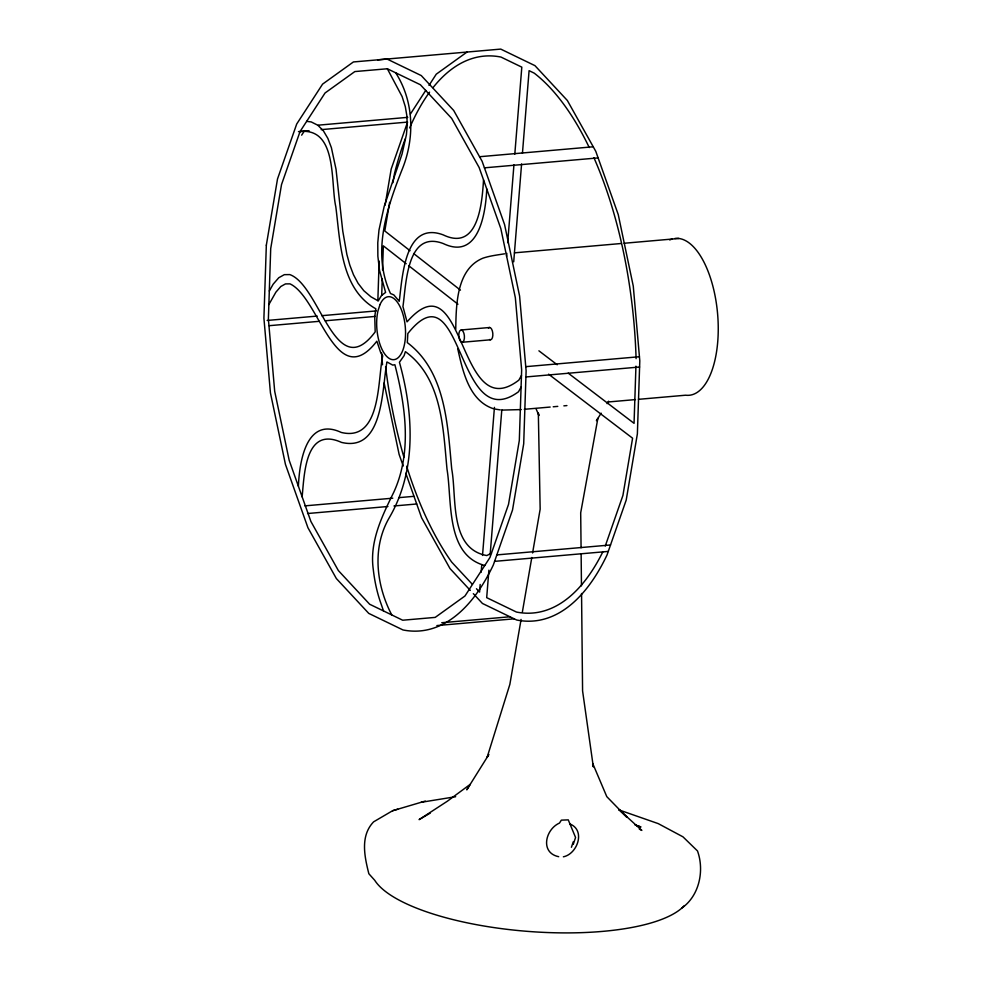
<?xml version="1.0" encoding="UTF-8"?>
<svg xmlns="http://www.w3.org/2000/svg" width="982" height="982" viewBox="0 0 982 982"><rect width="100%" height="100%" fill="white"/><g stroke="black" fill="none" stroke-linecap="round" stroke-linejoin="round"><path stroke-width="1.47" d="M455.746 329.277C456.176 304.911 456.397 269.019 482.984 258.156C489.981 255.799 497.371 255.001 504.625 253.798M377.849 300.615L379.15 261.089M381.703 295.435L382.243 278.913M382.55 269.89L383.336 245.856L406.204 263.741M635.943 366.163L634.053 423.328L568.185 373.135M298.405 486.274C299.436 461.835 306.212 416.147 341.282 432.448C381.507 442.207 377.518 379.273 382.735 355.877L380.55 352.207L376.867 341.159C335.856 394.101 319.555 297.472 289.972 283.859L285.48 283.908L280.803 286.511L275.881 292.17L268.859 304.567M302.149 496.818C304.346 473.729 305.365 426.053 341.503 442.403C383.962 452.579 381.924 387.534 386.957 361.953L392.702 365.095L394.887 364.739C405.505 406.155 412.256 452.272 393.647 492.51C381.875 516.471 369.33 541.954 373.295 569.523A76.252 34.321 85 0 0 381.311 604.519L383.508 610.939M483.537 179.927C482.052 202.66 478.541 251.908 443.164 234.858C404.572 220.52 402.399 277.538 399.244 301.29L393.794 294.882L390.505 293.532C371.687 252.963 386.675 208.626 402.031 169.751C414.87 138.364 414.244 101.784 395.697 72.803M486.753 188.961C485.697 213.438 478.59 260.463 443.275 243.561C406.548 229.641 406.192 284.682 402.939 306.544L407.039 321.875C465.996 254.743 456.974 427.624 518.877 380.108L521.467 375.419M480.186 584.45L479.572 592.085L476.466 588.746M481.168 572.236L481.781 564.601M482.518 555.444L494.437 407.37M506.577 256.437L506.822 253.381M507.682 242.701L513.942 164.841M514.801 154.162L521.81 67.144L500.98 57.066A279.514 125.806 85 0 0 433.013 87.631M488.901 570.174L486.691 597.657L516.422 612.032A279.514 125.806 85 0 0 602.838 551.81M490.128 554.904L501.802 409.838M513.709 261.826L521.589 163.945M522.449 153.241L529.089 70.667L534.22 73.147A279.514 125.806 85 0 1 589.249 147.558M385.091 205.14L391.192 169.027L407.579 122.087L321.188 129.636M389.633 202.304L384.784 230.966L410.01 250.692M392.935 182.689L394.469 173.642A279.514 125.806 85 0 1 405.235 138.867M521.086 619.433L509.854 684.393L487.133 757.318L488.422 755.268M522.399 611.872L531.802 557.494M532.588 552.964L540.161 509.155L538.332 413.041L538.922 415.533L536 408.635M571.414 847.282L573.267 841.795M573.267 844.36L575.575 837.486L568.259 819.872L561.348 820.142L559.482 823.063C545.366 829.262 539.769 852.818 558.697 856.697M300.05 131.539L281.515 184.604L270.713 248.556L268.381 319.052L274.69 391.29L289.187 460.325L310.901 521.479L338.348 570.554L369.649 604.237L402.694 620.219L435.198 617.396L464.977 595.988L489.981 557.445L508.516 504.38L519.318 440.415L521.651 369.919L515.341 297.693L500.845 228.646L479.13 167.505L451.683 118.417L420.382 84.747L387.338 68.765L354.833 71.576L325.054 92.983L300.05 131.539C337.698 127.562 330.455 183.155 335.783 206.625C340.41 242.161 340.545 288.941 375.848 308.802L374.743 316.769L375.185 331.879C335.451 385.067 320.427 285.455 289.788 274.592L284.326 274.653L278.778 277.734L273.18 284.166L269.314 291.003M605.256 546.053L622.919 495.456L632.592 438.205L548.594 374.191M521.074 387.092L518.496 391.757C455.955 437.579 463.602 263.667 407.837 333.549L407.309 342.595C445.853 371.748 447.583 425.01 451.732 469.089C456.961 497.15 448.909 548.643 486.777 555.554L491.466 553.173M601.144 413.164L596.43 420.701L597.866 418.381L580.693 512.8L581.074 547.809M607.085 403.639L608.619 401.184M488.889 754.495L466.769 789.847L470.194 784.36L447.399 801.189L419.093 819.626L430.263 813.084M301.658 135.16L304.604 130.618M410.378 114.084L425.746 90.393M428.987 85.409L436.266 74.178L467.088 52.009M681.987 907.933C699.393 895.633 704.56 870.469 697.49 850.952L682.969 836.836L658.235 823.616L619.053 809.941M397.747 809.205L392.567 810.739L373.602 821.848C359.977 836.013 364.567 856.697 368.851 873.747L374.756 880.326A159.747 50.156 4.6 0 0 526.033 931.243A159.747 50.156 4.6 0 0 684.368 905.6M421.131 802.306L455.66 796.709M392.567 810.739L425.292 801.067M563.373 856.807C577.269 854.082 586.009 830.379 569.891 823.947M377.616 59.853L500.746 49.1L534.957 65.647L567.363 100.508L595.779 151.326L618.255 214.628L633.267 286.106L639.798 360.885L637.379 433.86L626.209 500.083L607.011 555.014A287.53 129.428 85 0 1 516.642 619.998L482.444 603.464L473.324 593.656M318.34 125.156L407.776 117.349M298.454 131.625L309.06 130.704M479.56 156.727L593.238 146.784M484.433 167.836L598.112 157.906M514.458 252.84L621.041 243.524M624.086 243.266L678.893 238.466M267.165 320.451L317.186 316.081M321.74 315.688L376.302 310.913M269.154 325.693L319.175 321.323M325.238 320.795L375.259 316.425M461.356 329.964L489.773 327.485M461.884 342.288A6.187 2.786 85 0 0 463.921 333.352A6.187 2.786 85 0 0 459.048 332.738A6.187 2.786 85 0 0 461.884 342.288L490.3 339.809M525.751 366.667L639.429 356.724M525.91 376.953L639.589 367.01M521.233 409.58L502.133 410.095M524.278 409.31L550.165 407.051M553.21 406.781L557.776 406.376M563.864 405.848L566.909 405.578M608.018 401.994L635.428 399.588M638.472 399.33L685.669 395.206A78.732 35.438 85 0 0 717.842 317.002A78.732 35.438 85 0 0 674.904 238.454M304.862 505.865L392.775 498.181M398.839 497.653L413.999 496.327M307.575 513.525L387.915 506.503M393.978 505.976L416.712 503.987M496.843 554.904L610.522 544.973M494.584 561.36L608.275 551.418M441.74 622.723L509.953 616.77M436.88 625.571L514.187 618.82M306.642 121.363L311.22 121.928L317.849 125.242L323.385 130.815L327.878 138.425L331.388 147.656L336.04 169.297L342.767 231.089L346.879 254.498L349.801 265.091L353.483 274.727L358.086 283.319L363.843 290.746L370.938 296.797L378.23 300.922L381.433 295.582L385.595 292.403L379.494 270.246L377.861 256.179L377.775 242.738L378.991 230.009L384.171 206.465L402.031 154.1L406.425 134.632L407.223 125.242L406.904 116.011L405.296 106.584L402.117 96.58L387.338 68.765M500.317 409.911L495.002 409.064M484.752 565.497C445.386 554.793 452.272 500.82 447.019 469.298C443.091 428.324 442.133 378.193 405.394 351.654L404.105 355.656L399.428 362.235C413.532 413.017 416.847 470.341 389.449 517.428C371.785 547.453 376.155 585.063 391.744 614.916M635.219 825.015L640.951 826.979L635.317 824.954M493.283 408.684C468.954 400.484 462.731 371.012 457.759 348.843M639.282 829.053L641.835 830.416L618.856 809.487L626.909 817.306L606.79 796.635L592.846 763.787M538.909 350.82L557.211 364.764M413.618 253.516L460.46 290.144M408.61 265.619L457.956 304.211M472.342 584.302L451.659 562.06A279.514 125.806 85 0 1 406.646 466.241M470.28 590.391L450.026 568.59L421.609 517.784L405.799 473.238M403.234 466.02L399.134 454.47L384.122 383.005M592.612 763.898L593.324 766.868L582.584 690.923L581.553 593.484M381.47 352.612L382.526 364.764M581.135 553.909L581.467 585.873M669.736 239.964A78.732 35.438 85 0 1 672.289 238.994M488.398 328.123A6.187 2.786 85 0 1 492.792 333.193A6.187 2.786 85 0 1 489.564 339.502M403.921 457.207A279.514 125.806 85 0 1 385.582 366.679M409.641 127.942A279.514 125.806 85 0 1 429.576 92.148M593.926 157.734A279.514 125.806 85 0 1 636.091 358.651M266.331 245.181L263.913 318.156L270.443 392.935L285.455 464.412L307.931 527.715L336.347 578.533L368.753 613.394L402.964 629.941A287.53 129.428 85 0 0 493.332 564.957L512.518 510.014L523.701 443.803L526.119 370.815L519.588 296.036L504.576 224.571L482.101 161.257L453.684 110.45L421.278 75.577L387.068 59.043L353.41 61.952L322.587 84.121L296.699 124.027L277.513 178.957L266.331 245.181M379.985 304.616L377.972 310.852A31.62 14.239 85 0 0 391.217 359.363A31.62 14.239 85 0 0 404.154 319.125A31.62 14.239 85 0 0 379.985 304.616"/></g></svg>
